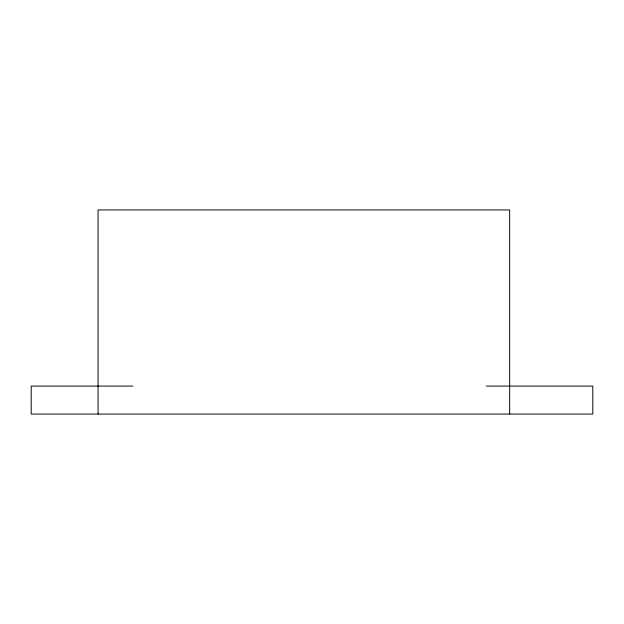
<?xml version="1.0" encoding="UTF-8"?>
<svg xmlns="http://www.w3.org/2000/svg" width="624" height="624" viewBox="0 0 624 624"><rect width="100%" height="100%" fill="white"/><g stroke="black" fill="none" stroke-linecap="round" stroke-linejoin="round"><path stroke-width="0.94" d="M132.795 386.077L31.2 386.077L31.2 414.055L592.8 414.055L592.8 386.077L486.244 386.077M509.66 414.055L509.66 209.945L98.069 209.945L98.069 414.055"/></g></svg>
